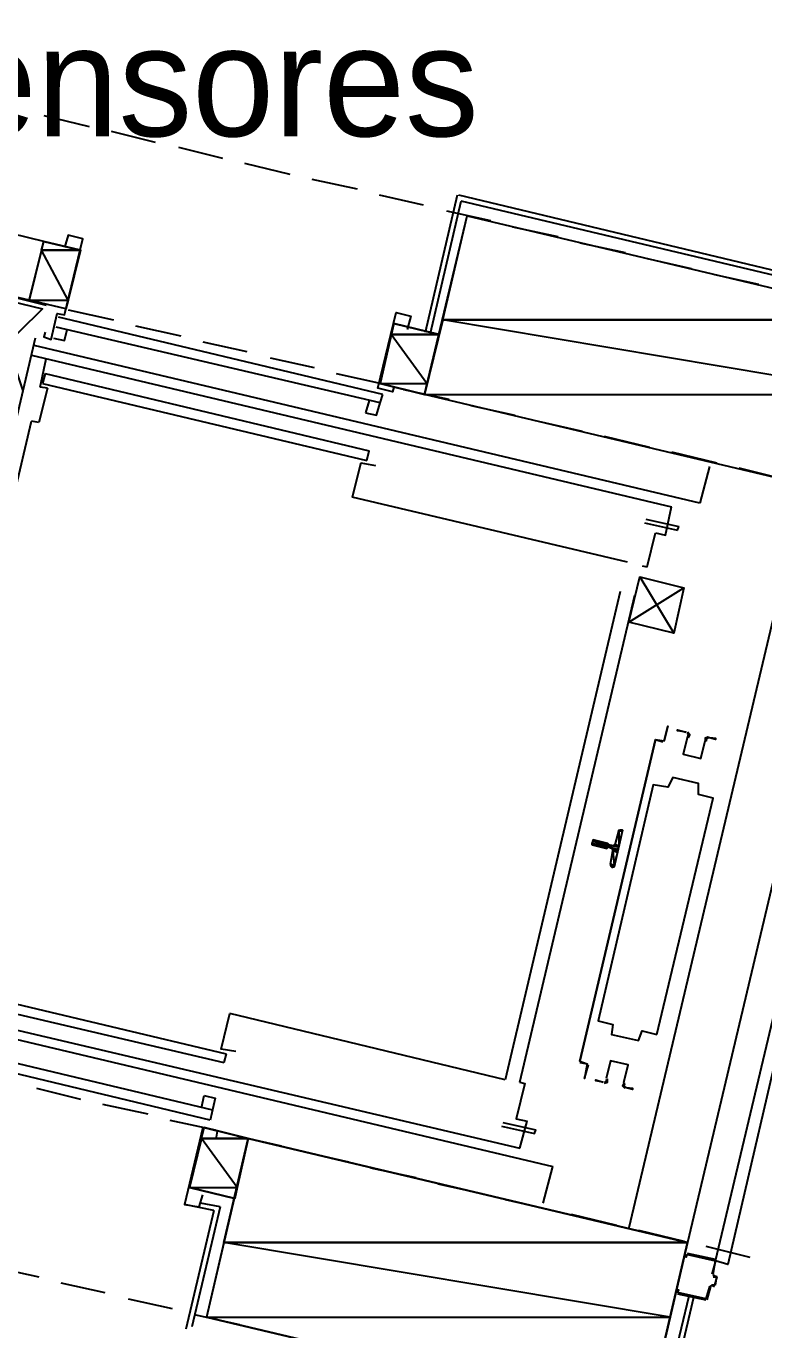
# Model space of a CAD drawing. Header units: feet. Extents: x -84 to 198, y -22 to 181.
# Drawn here: x 83.26 to 91.3, y 107.17 to 121.38 of the extents above; entities that cross this region are included whole.
import ezdxf
from ezdxf.enums import TextEntityAlignment as Align

# ---------------------------------------------------------------- set-up
doc = ezdxf.new("R2010")
doc.units = ezdxf.units.FT
for name, color, linetype in [('A-LINEA', 7, 'CONTINUOUS'), ('A-LINEA-FINA', 9, 'CONTINUOUS'), ('A-MURO-CONCRETO', 8, 'CONTINUOUS'), ('A-NOMBRE-ESPACIO', 2, 'CONTINUOUS')]:
    doc.layers.add(name, color=color, linetype=linetype)

msp = doc.modelspace()

# ---------------------------------------------------------------- linework, layer by layer
at = {"layer": 'A-LINEA'}
for p, q in [((83.4533, 120.4044), (83.9467, 120.2844)), ((83.4533, 120.4044), (83.9467, 120.2844)), ((84.1867, 120.2311), (84.6667, 120.1111)), ((84.1867, 120.2311), (84.6667, 120.1111)), ((84.92, 120.0578), (85.4, 119.9378)), ((84.92, 120.0578), (85.4, 119.9378)), ((85.64, 119.8844), (86.1333, 119.7644)), ((85.64, 119.8844), (86.1333, 119.7644)), ((86.3733, 119.7111), (86.8667, 119.6044)), ((86.3733, 119.7111), (86.8667, 119.6044)), ((87.1067, 119.5378), (87.5867, 119.4311)), ((87.1067, 119.5378), (87.5867, 119.4311)), ((87.6133, 118.0444), (87.96, 119.5378)), ((87.9733, 119.5378), (93.1067, 118.3111)), ((83.4533, 119.0311), (82.0933, 119.3644)), ((83.4533, 119.0311), (82.0933, 119.3644)), ((87.6667, 118.0311), (88, 119.4711)), ((87.84, 119.3644), (88.32, 119.2578)), ((87.84, 119.3644), (88.32, 119.2578)), ((93.0533, 118.2711), (88, 119.4711)), ((88.56, 119.1911), (89.0533, 119.0844)), ((88.56, 119.1911), (89.0533, 119.0844)), ((83.2933, 118.3911), (83.4533, 119.0311)), ((83.2933, 118.3911), (83.4533, 119.0311)), ((83.8533, 118.9378), (83.4533, 119.0311)), ((83.8533, 118.9378), (83.4533, 119.0311)), ((89.2933, 119.0178), (89.7867, 118.9111)), ((89.2933, 119.0178), (89.7867, 118.9111)), ((90.0267, 118.8444), (90.5067, 118.7378)), ((90.0267, 118.8444), (90.5067, 118.7378)), ((83.2933, 118.3911), (81.9333, 118.7111)), ((83.2933, 118.3911), (81.9333, 118.7111)), ((90.76, 118.6711), (91.24, 118.5644)), ((90.76, 118.6711), (91.24, 118.5644)), ((83, 118.4578), (83.48, 118.3378)), ((83, 118.4578), (83.48, 118.3378)), ((83.6933, 118.2978), (83.2933, 118.3911)), ((83.6933, 118.2978), (83.2933, 118.3911)), ((87.1467, 117.3644), (83.6133, 118.2044)), ((87.1467, 117.3644), (83.6133, 118.2044)), ((83.72, 118.2844), (84.2133, 118.1778)), ((83.72, 118.2844), (84.2133, 118.1778)), ((87.12, 117.2711), (83.5867, 118.0978)), ((87.12, 117.2711), (83.5867, 118.0978)), ((84.4533, 118.1111), (84.9467, 118.0044)), ((84.4533, 118.1111), (84.9467, 118.0044)), ((87.2667, 118.1378), (87.12, 117.4844)), ((87.2667, 118.1378), (87.12, 117.4844)), ((83.36, 117.9778), (81.6667, 110.7911)), ((83.36, 117.9778), (81.6667, 110.7911)), ((85.1867, 117.9378), (85.6667, 117.8311)), ((85.1867, 117.9378), (85.6667, 117.8311)), ((83.32, 117.7911), (90.2933, 116.1378)), ((83.32, 117.7911), (90.2933, 116.1378)), ((90.6, 116.1778), (83.3467, 117.8978)), ((90.6, 116.1778), (83.3467, 117.8978)), ((83.4133, 117.4444), (83.48, 117.7511)), ((83.4133, 117.4444), (83.48, 117.7511)), ((85.92, 117.7644), (86.4, 117.6578)), ((85.92, 117.7644), (86.4, 117.6578)), ((83.4667, 117.5911), (83.44, 117.4844)), ((83.4667, 117.5911), (83.44, 117.4844)), ((83.4667, 117.5911), (87, 116.7511)), ((83.4667, 117.5911), (87, 116.7511)), ((86.64, 117.5911), (87.1333, 117.4844)), ((86.64, 117.5911), (87.1333, 117.4844)), ((83.4933, 117.4311), (83.4, 117.0578)), ((83.4933, 117.4311), (83.4, 117.0578)), ((83.4933, 117.4311), (83.4133, 117.4444)), ((83.4933, 117.4311), (83.4133, 117.4444)), ((83.44, 117.4844), (86.9733, 116.6444)), ((83.44, 117.4844), (86.9733, 116.6444)), ((87.3733, 117.4178), (87.8667, 117.3111)), ((87.3733, 117.4178), (87.8667, 117.3111)), ((87, 117.2978), (86.96, 117.1644)), ((87, 117.2978), (86.96, 117.1644)), ((88.1067, 117.2444), (88.5867, 117.1378)), ((88.1067, 117.2444), (88.5867, 117.1378)), ((81.9867, 111.4311), (83.32, 117.0711)), ((81.9867, 111.4311), (83.32, 117.0711)), ((83.4, 117.0578), (83.32, 117.0711)), ((83.4, 117.0578), (83.32, 117.0711)), ((88.84, 117.0711), (89.32, 116.9644)), ((88.84, 117.0711), (89.32, 116.9644)), ((89.56, 116.9111), (90.0533, 116.7911)), ((89.56, 116.9111), (90.0533, 116.7911)), ((86.9733, 116.6444), (87, 116.7511)), ((86.9733, 116.6444), (87, 116.7511)), ((90.2933, 116.7378), (90.7867, 116.6178)), ((90.2933, 116.7378), (90.7867, 116.6178)), ((86.9067, 116.6178), (86.8133, 116.2444)), ((86.9067, 116.6178), (86.8133, 116.2444)), ((86.9067, 116.6178), (87.0667, 116.5911)), ((86.9067, 116.6178), (87.0667, 116.5911)), ((90.7067, 116.5778), (90.6, 116.1778)), ((90.7067, 116.5778), (90.6, 116.1778)), ((91.0267, 116.5644), (91.5067, 116.4444)), ((91.0267, 116.5644), (91.5067, 116.4444)), ((91.7467, 116.3911), (89.8267, 108.2844)), ((91.7467, 116.3911), (89.8267, 108.2844)), ((89.8133, 115.5378), (86.8133, 116.2444)), ((89.8133, 115.5378), (86.8133, 116.2444)), ((92.3867, 116.2311), (90.4667, 108.1244)), ((92.3867, 116.2311), (90.4667, 108.1244)), ((90, 115.9644), (90.36, 115.8844)), ((90, 115.9644), (90.36, 115.8844)), ((90.0133, 116.0044), (90.3733, 115.9244)), ((90.0133, 116.0044), (90.3733, 115.9244)), ((90.0267, 115.4844), (90.12, 115.8578)), ((90.0267, 115.4844), (90.12, 115.8578)), ((90.36, 115.8844), (90.3733, 115.9244)), ((90.36, 115.8844), (90.3733, 115.9244)), ((89.9467, 115.3778), (90.32, 114.7644)), ((89.9467, 115.3778), (90.32, 114.7644)), ((89.9733, 115.4978), (90.0267, 115.4844)), ((89.9733, 115.4978), (90.0267, 115.4844)), ((89.7333, 115.2178), (88.48, 109.8978)), ((89.7333, 115.2178), (88.48, 109.8978)), ((88.64, 109.8711), (89.8933, 115.1778)), ((88.64, 109.8711), (89.8933, 115.1778)), ((89.2933, 110.0978), (90.12, 113.6044)), ((89.2933, 110.0978), (90.12, 113.6044)), ((90.12, 113.6044), (90.2, 113.5778)), ((90.12, 113.6044), (90.2, 113.5778)), ((90.12, 113.5911), (90.12, 113.5911)), ((90.12, 113.5911), (90.12, 113.5911)), ((90.12, 113.5911), (90.12, 113.5911)), ((90.12, 113.5911), (90.12, 113.5911)), ((89.68, 112.4578), (89.72, 112.6044)), ((89.68, 112.4578), (89.72, 112.6044)), ((89.7446, 112.6172), (89.7209, 112.6037)), ((89.7446, 112.6172), (89.7209, 112.6037)), ((89.5867, 112.4178), (89.5867, 112.4178)), ((89.5867, 112.4178), (89.5867, 112.4178)), ((89.6, 112.4578), (89.6533, 112.4444)), ((89.6, 112.4578), (89.6533, 112.4444)), ((89.64, 112.4178), (89.6, 112.4311)), ((89.64, 112.4178), (89.6, 112.4311)), ((89.6, 112.4178), (89.6, 112.4178)), ((89.6, 112.4178), (89.6, 112.4178)), ((89.6133, 112.4711), (89.6133, 112.4711)), ((89.6133, 112.4711), (89.6133, 112.4711)), ((89.6267, 112.2444), (89.6533, 112.3911)), ((89.6267, 112.2444), (89.6533, 112.3911)), ((89.6403, 112.2277), (89.6554, 112.205)), ((89.6403, 112.2277), (89.6554, 112.205)), ((81.92, 111.0178), (85.44, 110.1778)), ((81.92, 111.0178), (85.44, 110.1778)), ((81.08, 110.8311), (89, 108.9511)), ((81.08, 110.8311), (89, 108.9511)), ((81.8933, 110.9111), (85.4133, 110.0844)), ((81.8933, 110.9111), (85.4133, 110.0844)), ((81.6667, 110.7911), (88.64, 109.1511)), ((81.6667, 110.7911), (88.64, 109.1511)), ((88.48, 109.8978), (85.48, 110.6178)), ((88.48, 109.8978), (85.48, 110.6178)), ((85.2933, 109.5644), (81.7733, 110.4044)), ((85.2933, 109.5644), (81.7733, 110.4044)), ((85.2667, 109.4578), (81.7467, 110.2978)), ((85.2667, 109.4578), (81.7467, 110.2978)), ((85.44, 110.1778), (85.4133, 110.0844)), ((85.44, 110.1778), (85.4133, 110.0844)), ((83.3733, 109.8044), (83.8533, 109.6844)), ((83.3733, 109.8044), (83.8533, 109.6844)), ((85.1733, 109.5911), (85.2, 109.7244)), ((85.1733, 109.5911), (85.2, 109.7244)), ((84.0933, 109.6311), (84.5867, 109.5244)), ((84.0933, 109.6311), (84.5867, 109.5244)), ((84.8267, 109.4578), (85.32, 109.3511)), ((84.8267, 109.4578), (85.32, 109.3511)), ((88.4533, 109.4311), (88.8133, 109.3511)), ((88.4533, 109.4311), (88.8133, 109.3511)), ((88.64, 109.1511), (88.72, 109.4444)), ((88.64, 109.1511), (88.72, 109.4444)), ((85.56, 109.2844), (86.04, 109.1778)), ((85.56, 109.2844), (86.04, 109.1778)), ((86.2933, 109.1111), (86.7733, 109.0044)), ((86.2933, 109.1111), (86.7733, 109.0044)), ((87.0133, 108.9378), (87.5067, 108.8311)), ((87.0133, 108.9378), (87.5067, 108.8311)), ((88.8933, 108.5511), (89, 108.9511)), ((88.8933, 108.5511), (89, 108.9511)), ((87.7467, 108.7644), (88.2267, 108.6578)), ((87.7467, 108.7644), (88.2267, 108.6578)), ((85.3733, 108.5111), (85.16, 108.5511)), ((88.48, 108.5911), (88.96, 108.4844)), ((88.48, 108.5911), (88.96, 108.4844)), ((85.3067, 108.4711), (84.9867, 108.5378)), ((85.3067, 108.4711), (85, 107.1778)), ((85.3733, 108.5111), (85.0667, 107.2044)), ((89.2, 108.4311), (89.6933, 108.3111)), ((89.2, 108.4311), (89.6933, 108.3111)), ((89.9333, 108.2578), (90.4267, 108.1378)), ((89.9333, 108.2578), (90.4267, 108.1378)), ((90.7733, 107.9378), (90.4667, 108.0044)), ((90.7733, 107.9378), (90.4667, 108.0044)), ((90.4667, 107.9911), (90.4667, 107.9911)), ((90.4667, 107.9911), (90.4667, 107.9911)), ((90.6667, 108.0844), (91.1467, 107.9644)), ((90.6667, 108.0844), (91.1467, 107.9644)), ((82.9067, 107.8578), (83.4, 107.7511)), ((82.9067, 107.8578), (83.4, 107.7511)), ((90.7472, 107.7757), (90.7621, 107.7516)), ((90.7472, 107.7757), (90.7621, 107.7516)), ((90.76, 107.7778), (90.76, 107.7778)), ((90.76, 107.7778), (90.76, 107.7778)), ((83.64, 107.6844), (84.12, 107.5778)), ((83.64, 107.6844), (84.12, 107.5778)), ((90.36, 107.5778), (90.36, 107.5778)), ((90.36, 107.5778), (90.36, 107.5778)), ((90.36, 107.5644), (90.6667, 107.4978)), ((90.36, 107.5644), (90.6667, 107.4978)), ((90.7313, 107.6572), (90.7072, 107.6424)), ((90.7313, 107.6572), (90.7072, 107.6424)), ((90.7333, 107.6578), (90.76, 107.6444)), ((90.7333, 107.6578), (90.76, 107.6444)), ((90.76, 107.6578), (90.76, 107.6578)), ((90.76, 107.6578), (90.76, 107.6578)), ((84.3733, 107.5111), (84.8533, 107.4044)), ((84.3733, 107.5111), (84.8533, 107.4044)), ((90.48, 107.5378), (90.12, 106.0178)), ((90.5333, 107.5244), (90.16, 105.9511)), ((90.6667, 107.5111), (90.6667, 107.5111)), ((90.6667, 107.5111), (90.6667, 107.5111)), ((85.0933, 107.3378), (85.5867, 107.2311)), ((85.0933, 107.3378), (85.5867, 107.2311))]:
    msp.add_line(p, q, dxfattribs=at)
for points in [[(92.8533, 118.1778), (92.3867, 116.2311), (87.6, 117.3644), (88.0667, 119.3111), (92.8533, 118.1778)], [(92.8533, 118.1778), (92.3867, 116.2311), (87.6, 117.3644), (88.0667, 119.3111), (92.8533, 118.1778)], [(83.4667, 118.0444), (83.4533, 117.9911), (83.5333, 117.9644), (83.6, 118.2444), (83.68, 118.2311), (83.88, 119.0578), (83.72, 119.0978), (83.68, 118.9644)], [(83.4667, 118.0444), (83.4533, 117.9911), (83.5333, 117.9644), (83.6, 118.2444), (83.68, 118.2311), (83.88, 119.0578), (83.72, 119.0978), (83.68, 118.9644)], [(83.2267, 117.4044), (82.88, 118.4311), (83.44, 118.2978), (82.6667, 117.5378)], [(83.2267, 117.4044), (82.88, 118.4311), (83.44, 118.2978), (82.6667, 117.5378)], [(87.2667, 117.4444), (87.2533, 117.3911), (87.0933, 117.4311), (87.2933, 118.2578), (87.4533, 118.2178), (87.4133, 118.0711)], [(87.2667, 117.4444), (87.2533, 117.3911), (87.0933, 117.4311), (87.2933, 118.2578), (87.4533, 118.2178), (87.4133, 118.0711)], [(83.56, 117.9778), (83.68, 117.9511), (83.7067, 118.0711)], [(83.56, 117.9778), (83.68, 117.9511), (83.7067, 118.0711)], [(87.12, 117.4844), (87.6, 117.3644), (87.76, 118.0178), (87.2667, 118.1378)], [(87.12, 117.4844), (87.6, 117.3644), (87.76, 118.0178), (87.2667, 118.1378)], [(86.96, 117.1644), (87.08, 117.1378), (87.12, 117.2711), (87.1467, 117.3644)], [(86.96, 117.1644), (87.08, 117.1378), (87.12, 117.2711), (87.1467, 117.3644)], [(90.12, 115.8578), (90.2267, 115.8311), (90.2933, 116.1378)], [(90.12, 115.8578), (90.2267, 115.8311), (90.2933, 116.1378)], [(89.8267, 114.8844), (90.4267, 115.2578), (90.32, 114.7644), (89.8267, 114.8844), (89.9467, 115.3778), (90.4267, 115.2578)], [(89.8267, 114.8844), (90.4267, 115.2578), (90.32, 114.7644), (89.8267, 114.8844), (89.9467, 115.3778), (90.4267, 115.2578)], [(90.12, 113.6044), (90.2133, 113.5911), (90.2533, 113.7511), (90.2133, 113.5911), (90.2133, 113.5911)], [(90.12, 113.6044), (90.2133, 113.5911), (90.2533, 113.7511), (90.2133, 113.5911), (90.2133, 113.5911)], [(90.4533, 113.6844), (90.36, 113.6978), (90.36, 113.7111), (90.4533, 113.6844)], [(90.4533, 113.6844), (90.36, 113.6978), (90.36, 113.7111), (90.4533, 113.6844)], [(90.4706, 113.6342), (90.4797, 113.6543), (90.4648, 113.6705)], [(90.4706, 113.6342), (90.4797, 113.6543), (90.4648, 113.6705)], [(90.4777, 113.6228), (90.4929, 113.6564), (90.468, 113.6835)], [(90.4777, 113.6228), (90.4929, 113.6564), (90.468, 113.6835)], [(90.12, 113.6044), (89.2933, 110.0978), (89.2933, 110.0978)], [(90.12, 113.6044), (89.2933, 110.0978), (89.2933, 110.0978)], [(90.4664, 113.6369), (90.4209, 113.4442), (90.6135, 113.3986), (90.6592, 113.5913)], [(90.4664, 113.6369), (90.4209, 113.4442), (90.6135, 113.3986), (90.6592, 113.5913)], [(90.4664, 113.6369), (90.4209, 113.4442), (90.6135, 113.3986), (90.6592, 113.5913)], [(90.4664, 113.6369), (90.4209, 113.4442), (90.6135, 113.3986), (90.6592, 113.5913)], [(90.694, 113.6303), (90.6596, 113.6172), (90.6582, 113.5804)], [(90.694, 113.6303), (90.6596, 113.6172), (90.6582, 113.5804)], [(90.6911, 113.6173), (90.6704, 113.6095), (90.6696, 113.5874)], [(90.6911, 113.6173), (90.6704, 113.6095), (90.6696, 113.5874)], [(90.68, 113.6311), (90.7733, 113.6178), (90.7733, 113.6044), (90.68, 113.6311)], [(90.68, 113.6311), (90.7733, 113.6178), (90.7733, 113.6044), (90.68, 113.6311)], [(90.1333, 110.3911), (90.7467, 112.9644), (90.5867, 113.0044), (90.5867, 113.1244), (90.3067, 113.1911), (90.2533, 113.0844), (90.0933, 113.1111), (89.4933, 110.5378), (89.6533, 110.4978), (89.64, 110.3911), (89.9333, 110.3244), (89.9733, 110.4311), (90.1333, 110.3911)], [(90.1333, 110.3911), (90.7467, 112.9644), (90.5867, 113.0044), (90.5867, 113.1244), (90.3067, 113.1911), (90.2533, 113.0844), (90.0933, 113.1111), (89.4933, 110.5378), (89.6533, 110.4978), (89.64, 110.3911), (89.9333, 110.3244), (89.9733, 110.4311), (90.1333, 110.3911)], [(89.7467, 112.6178), (89.76, 112.6178), (89.6667, 112.2178), (89.6533, 112.2178)], [(89.7467, 112.6178), (89.76, 112.6178), (89.6667, 112.2178), (89.6533, 112.2178)], [(89.5867, 112.4178), (89.4267, 112.4578), (89.44, 112.5111), (89.6, 112.4711)], [(89.5867, 112.4178), (89.4267, 112.4578), (89.44, 112.5111), (89.6, 112.4711)], [(89.6661, 112.3798), (89.6637, 112.395), (89.6513, 112.4039)], [(89.6661, 112.3798), (89.6637, 112.395), (89.6513, 112.4039)], [(89.6554, 112.445), (89.6705, 112.4474), (89.6795, 112.4598)], [(89.6554, 112.445), (89.6705, 112.4474), (89.6795, 112.4598)], [(90.7733, 107.9244), (91.4667, 110.8444), (91.5867, 110.8044), (90.9067, 107.8844), (90.7733, 107.9244)], [(90.7733, 107.9244), (91.4667, 110.8444), (91.5867, 110.8044), (90.9067, 107.8844), (90.7733, 107.9244)], [(85.5467, 110.2044), (85.3867, 110.2311), (85.48, 110.6178)], [(85.5467, 110.2044), (85.3867, 110.2311), (85.48, 110.6178)], [(89.7736, 109.8654), (89.8191, 110.058), (89.6265, 110.1036), (89.5808, 109.911)], [(89.7736, 109.8654), (89.8191, 110.058), (89.6265, 110.1036), (89.5808, 109.911)], [(89.7736, 109.8654), (89.8191, 110.058), (89.6265, 110.1036), (89.5808, 109.911)], [(89.7736, 109.8654), (89.8191, 110.058), (89.6265, 110.1036), (89.5808, 109.911)], [(89.2933, 110.0978), (89.3733, 110.0711), (89.3733, 110.0711)], [(89.2933, 110.0978), (89.3733, 110.0711), (89.3733, 110.0711)], [(89.2933, 110.0844), (89.3733, 110.0711), (89.3467, 109.9111), (89.3867, 110.0578)], [(89.2933, 110.0844), (89.3733, 110.0711), (89.3467, 109.9111), (89.3867, 110.0578)], [(88.64, 109.8711), (88.6933, 109.8578), (88.6, 109.4711), (88.72, 109.4444)], [(88.64, 109.8711), (88.6933, 109.8578), (88.6, 109.4711), (88.72, 109.4444)], [(89.5467, 109.8711), (89.4667, 109.8844), (89.4667, 109.8978), (89.5467, 109.8711)], [(89.5467, 109.8711), (89.4667, 109.8844), (89.4667, 109.8978), (89.5467, 109.8711)], [(89.5593, 109.8586), (89.5937, 109.8717), (89.5951, 109.9085)], [(89.5593, 109.8586), (89.5937, 109.8717), (89.5951, 109.9085)], [(89.5623, 109.8716), (89.5829, 109.8794), (89.5838, 109.9015)], [(89.5623, 109.8716), (89.5829, 109.8794), (89.5838, 109.9015)], [(89.7757, 109.8661), (89.7604, 109.8325), (89.7853, 109.8054)], [(89.7757, 109.8661), (89.7604, 109.8325), (89.7853, 109.8054)], [(89.7733, 109.8178), (89.8667, 109.8044), (89.8667, 109.7911), (89.7733, 109.8178)], [(89.7733, 109.8178), (89.8667, 109.8044), (89.8667, 109.7911), (89.7733, 109.8178)], [(89.7827, 109.8547), (89.7736, 109.8346), (89.7885, 109.8184)], [(89.7827, 109.8547), (89.7736, 109.8346), (89.7885, 109.8184)], [(85.2, 109.7244), (85.32, 109.6978), (85.2667, 109.4578)], [(85.2, 109.7244), (85.32, 109.6978), (85.2667, 109.4578)], [(85.3333, 109.2711), (85.3467, 109.3378), (85.1867, 109.3778), (84.9867, 108.5378), (85.1467, 108.5111), (85.1867, 108.6444)], [(85.3333, 109.2711), (85.3467, 109.3378), (85.1867, 109.3778), (84.9867, 108.5378), (85.1467, 108.5111), (85.1867, 108.6444)], [(85.04, 108.7244), (85.5333, 108.6044), (85.68, 109.2578), (85.2, 109.3778)], [(85.04, 108.7244), (85.5333, 108.6044), (85.68, 109.2578), (85.2, 109.3778)], [(90.0133, 106.1778), (90.4667, 108.1244), (85.68, 109.2578), (85.2267, 107.3111), (90.0133, 106.1778)], [(90.0133, 106.1778), (90.4667, 108.1244), (85.68, 109.2578), (85.2267, 107.3111), (90.0133, 106.1778)], [(88.44, 109.3911), (88.8, 109.3111), (88.8133, 109.3511)], [(88.44, 109.3911), (88.8, 109.3111), (88.8133, 109.3511)], [(90.4533, 107.9911), (90.4533, 107.9644), (90.4667, 107.9911), (90.7733, 107.9244), (90.7333, 107.7778)], [(90.4533, 107.9911), (90.4533, 107.9644), (90.4667, 107.9911), (90.7733, 107.9244), (90.7333, 107.7778)], [(90.7467, 107.7778), (90.7733, 107.9244), (90.7733, 107.9244)], [(90.7467, 107.7778), (90.7733, 107.9244), (90.7733, 107.9244)], [(90.7467, 107.7511), (90.7867, 107.7511), (90.76, 107.6578), (90.7333, 107.6578)], [(90.7467, 107.7511), (90.7867, 107.7511), (90.76, 107.6578), (90.7333, 107.6578)], [(90.7733, 107.6578), (90.7867, 107.7511), (90.7867, 107.7511), (90.7467, 107.7644)], [(90.7733, 107.6578), (90.7867, 107.7511), (90.7867, 107.7511), (90.7467, 107.7644)], [(90.7067, 107.6444), (90.6667, 107.5111), (90.36, 107.5778), (90.3733, 107.6044), (90.36, 107.6044), (90.36, 107.5778)], [(90.7067, 107.6444), (90.6667, 107.5111), (90.36, 107.5778), (90.3733, 107.6044), (90.36, 107.6044), (90.36, 107.5778)], [(90.68, 107.4978), (90.72, 107.6444), (90.72, 107.6444)], [(90.68, 107.4978), (90.72, 107.6444), (90.72, 107.6444)]]:
    msp.add_lwpolyline(points, dxfattribs=at)
at = {"layer": 'A-LINEA-FINA'}
for p, q in [((89.76, 112.6044), (89.72, 112.6178)), ((89.76, 112.6044), (89.72, 112.6178)), ((89.76, 112.6044), (89.72, 112.6178)), ((89.76, 112.6044), (89.72, 112.6178)), ((89.76, 112.6178), (89.7333, 112.6178)), ((89.76, 112.6178), (89.7333, 112.6178)), ((89.76, 112.6178), (89.7333, 112.6178)), ((89.76, 112.6178), (89.7333, 112.6178)), ((89.76, 112.6178), (89.7467, 112.6178)), ((89.76, 112.6178), (89.7467, 112.6178)), ((89.5867, 112.4311), (89.4267, 112.4711)), ((89.5867, 112.4311), (89.4267, 112.4711)), ((89.5867, 112.4178), (89.4267, 112.4578)), ((89.5867, 112.4178), (89.4267, 112.4578)), ((89.6, 112.4711), (89.44, 112.5111)), ((89.6, 112.4711), (89.44, 112.5111)), ((89.6, 112.4578), (89.44, 112.4978)), ((89.6, 112.4578), (89.44, 112.4978)), ((89.7067, 112.4044), (89.64, 112.4178)), ((89.7067, 112.4044), (89.64, 112.4178)), ((89.7067, 112.3911), (89.6533, 112.4178)), ((89.7067, 112.3911), (89.6533, 112.4178)), ((89.7067, 112.3778), (89.6533, 112.3911)), ((89.7067, 112.3778), (89.6533, 112.3911)), ((89.72, 112.4444), (89.6667, 112.4578)), ((89.72, 112.4444), (89.6667, 112.4578)), ((89.72, 112.4311), (89.6667, 112.4444)), ((89.72, 112.4311), (89.6667, 112.4444)), ((89.6667, 112.2178), (89.6267, 112.2311)), ((89.6667, 112.2178), (89.6267, 112.2311)), ((89.6667, 112.2178), (89.64, 112.2311)), ((89.6667, 112.2178), (89.64, 112.2311)), ((89.6667, 112.2178), (89.64, 112.2178)), ((89.6667, 112.2178), (89.64, 112.2178)), ((89.6667, 112.2178), (89.64, 112.2178)), ((89.6667, 112.2178), (89.64, 112.2178))]:
    msp.add_line(p, q, dxfattribs=at)
for points in [[(89.72, 112.6044), (89.72, 112.4444), (89.68, 112.4578), (89.72, 112.6044)], [(89.72, 112.6044), (89.72, 112.4444), (89.68, 112.4578), (89.72, 112.6044)], [(89.7333, 112.6178), (89.76, 112.6044), (89.72, 112.6178), (89.7333, 112.6178)], [(89.72, 112.6178), (89.76, 112.6044), (89.76, 112.6044), (89.72, 112.6178)], [(89.76, 112.6044), (89.76, 112.6044), (89.72, 112.6178), (89.76, 112.6044)], [(89.72, 112.6178), (89.76, 112.6044), (89.72, 112.6044), (89.72, 112.6178), (89.72, 112.6178)], [(89.72, 112.6178), (89.76, 112.6044), (89.76, 112.6044), (89.72, 112.6178), (89.72, 112.6178)], [(89.7333, 112.6178), (89.76, 112.6044), (89.72, 112.6178), (89.7333, 112.6178)], [(89.72, 112.6178), (89.76, 112.6044), (89.76, 112.6044), (89.72, 112.6178)], [(89.76, 112.6044), (89.76, 112.6044), (89.72, 112.6178), (89.76, 112.6044)], [(89.72, 112.6178), (89.76, 112.6044), (89.72, 112.6044), (89.72, 112.6178), (89.72, 112.6178)], [(89.72, 112.6178), (89.76, 112.6044), (89.76, 112.6044), (89.72, 112.6178), (89.72, 112.6178)], [(89.76, 112.6044), (89.72, 112.6044), (89.72, 112.4444), (89.76, 112.6044)], [(89.76, 112.6044), (89.72, 112.6044), (89.72, 112.4444), (89.76, 112.6044)], [(89.7467, 112.6178), (89.76, 112.6178), (89.7333, 112.6178), (89.7467, 112.6178)], [(89.7333, 112.6178), (89.76, 112.6178), (89.76, 112.6178), (89.7333, 112.6178)], [(89.76, 112.6178), (89.76, 112.6178), (89.7333, 112.6178), (89.76, 112.6178)], [(89.7333, 112.6178), (89.76, 112.6178), (89.76, 112.6178), (89.7333, 112.6178)], [(89.76, 112.6178), (89.76, 112.6178), (89.7333, 112.6178), (89.76, 112.6178), (89.76, 112.6178)], [(89.76, 112.6178), (89.7333, 112.6178), (89.76, 112.6044), (89.76, 112.6178)], [(89.7467, 112.6178), (89.76, 112.6178), (89.7333, 112.6178), (89.7467, 112.6178)], [(89.7333, 112.6178), (89.76, 112.6178), (89.76, 112.6178), (89.7333, 112.6178)], [(89.76, 112.6178), (89.76, 112.6178), (89.7333, 112.6178), (89.76, 112.6178)], [(89.7333, 112.6178), (89.76, 112.6178), (89.76, 112.6178), (89.7333, 112.6178)], [(89.76, 112.6178), (89.76, 112.6178), (89.7333, 112.6178), (89.76, 112.6178), (89.76, 112.6178)], [(89.76, 112.6178), (89.7333, 112.6178), (89.76, 112.6044), (89.76, 112.6178)], [(89.44, 112.4978), (89.7067, 112.4044), (89.4267, 112.4711), (89.44, 112.4978), (89.44, 112.4978)], [(89.44, 112.4978), (89.7067, 112.4044), (89.4267, 112.4711), (89.44, 112.4978), (89.44, 112.4978)], [(89.4267, 112.4711), (89.6, 112.4311), (89.6, 112.4311), (89.4267, 112.4711)], [(89.6, 112.4311), (89.6, 112.4311), (89.4267, 112.4711), (89.6, 112.4311), (89.6, 112.4311)], [(89.4267, 112.4711), (89.6, 112.4311), (89.6, 112.4311), (89.4267, 112.4711)], [(89.6, 112.4311), (89.6, 112.4311), (89.4267, 112.4711), (89.6, 112.4311), (89.6, 112.4311)], [(89.4267, 112.4711), (89.6, 112.4311), (89.6, 112.4311), (89.4267, 112.4711)], [(89.6, 112.4311), (89.6, 112.4311), (89.4267, 112.4711), (89.6, 112.4311), (89.6, 112.4311)], [(89.5867, 112.4311), (89.5867, 112.4311), (89.4267, 112.4711), (89.5867, 112.4311)], [(89.5867, 112.4311), (89.4267, 112.4711), (89.6, 112.4311), (89.5867, 112.4311), (89.5867, 112.4311)], [(89.4267, 112.4711), (89.5867, 112.4311), (89.4267, 112.4578), (89.4267, 112.4711), (89.4267, 112.4711)], [(89.4267, 112.4711), (89.6, 112.4311), (89.6, 112.4311), (89.4267, 112.4711)], [(89.6, 112.4311), (89.6, 112.4311), (89.4267, 112.4711), (89.6, 112.4311), (89.6, 112.4311)], [(89.4267, 112.4711), (89.6, 112.4311), (89.6, 112.4311), (89.4267, 112.4711)], [(89.6, 112.4311), (89.6, 112.4311), (89.4267, 112.4711), (89.6, 112.4311), (89.6, 112.4311)], [(89.4267, 112.4711), (89.6, 112.4311), (89.6, 112.4311), (89.4267, 112.4711)], [(89.6, 112.4311), (89.6, 112.4311), (89.4267, 112.4711), (89.6, 112.4311), (89.6, 112.4311)], [(89.5867, 112.4311), (89.5867, 112.4311), (89.4267, 112.4711), (89.5867, 112.4311)], [(89.5867, 112.4311), (89.4267, 112.4711), (89.6, 112.4311), (89.5867, 112.4311), (89.5867, 112.4311)], [(89.4267, 112.4711), (89.5867, 112.4311), (89.4267, 112.4578), (89.4267, 112.4711), (89.4267, 112.4711)], [(89.4267, 112.4578), (89.5867, 112.4178), (89.5867, 112.4178), (89.4267, 112.4578)], [(89.5867, 112.4178), (89.5867, 112.4178), (89.4267, 112.4578), (89.5867, 112.4178)], [(89.5867, 112.4178), (89.4267, 112.4578), (89.5867, 112.4311), (89.5867, 112.4178), (89.5867, 112.4178)], [(89.4267, 112.4578), (89.5867, 112.4178), (89.5867, 112.4178), (89.4267, 112.4578)], [(89.5867, 112.4178), (89.5867, 112.4178), (89.4267, 112.4578), (89.5867, 112.4178), (89.5867, 112.4178)], [(89.4267, 112.4578), (89.5867, 112.4178), (89.5867, 112.4178), (89.4267, 112.4578)], [(89.5867, 112.4178), (89.5867, 112.4178), (89.4267, 112.4578), (89.5867, 112.4178), (89.5867, 112.4178)], [(89.4267, 112.4578), (89.5867, 112.4178), (89.5867, 112.4178), (89.4267, 112.4578)], [(89.5867, 112.4178), (89.5867, 112.4178), (89.4267, 112.4578), (89.5867, 112.4178)], [(89.5867, 112.4178), (89.4267, 112.4578), (89.5867, 112.4311), (89.5867, 112.4178), (89.5867, 112.4178)], [(89.4267, 112.4578), (89.5867, 112.4178), (89.5867, 112.4178), (89.4267, 112.4578)], [(89.5867, 112.4178), (89.5867, 112.4178), (89.4267, 112.4578), (89.5867, 112.4178), (89.5867, 112.4178)], [(89.4267, 112.4578), (89.5867, 112.4178), (89.5867, 112.4178), (89.4267, 112.4578)], [(89.5867, 112.4178), (89.5867, 112.4178), (89.4267, 112.4578), (89.5867, 112.4178), (89.5867, 112.4178)], [(89.44, 112.5111), (89.6, 112.4711), (89.6, 112.4711), (89.44, 112.5111)], [(89.6, 112.4711), (89.6, 112.4711), (89.44, 112.5111), (89.6, 112.4711), (89.6, 112.4711)], [(89.44, 112.5111), (89.6, 112.4711), (89.44, 112.4978), (89.44, 112.5111), (89.44, 112.5111)], [(89.44, 112.5111), (89.6, 112.4711), (89.6, 112.4711), (89.44, 112.5111)], [(89.6, 112.4711), (89.6, 112.4711), (89.44, 112.5111), (89.6, 112.4711), (89.6, 112.4711)], [(89.44, 112.5111), (89.6, 112.4711), (89.44, 112.4978), (89.44, 112.5111), (89.44, 112.5111)], [(89.6, 112.4578), (89.6, 112.4578), (89.44, 112.4978), (89.6, 112.4578)], [(89.6, 112.4578), (89.44, 112.4978), (89.6, 112.4711), (89.6, 112.4578), (89.6, 112.4578)], [(89.44, 112.4978), (89.6, 112.4578), (89.6, 112.4578), (89.44, 112.4978)], [(89.6, 112.4578), (89.6, 112.4578), (89.44, 112.4978), (89.6, 112.4578), (89.6, 112.4578)], [(89.44, 112.4978), (89.6, 112.4578), (89.6, 112.4578), (89.44, 112.4978)], [(89.6, 112.4578), (89.6, 112.4578), (89.44, 112.4978), (89.6, 112.4578)], [(89.44, 112.4978), (89.6, 112.4578), (89.6, 112.4578), (89.44, 112.4978), (89.44, 112.4978)], [(89.44, 112.4978), (89.6, 112.4578), (89.6, 112.4578), (89.44, 112.4978)], [(89.6, 112.4578), (89.6, 112.4578), (89.44, 112.4978), (89.6, 112.4578), (89.6, 112.4578)], [(89.44, 112.4978), (89.6, 112.4578), (89.6, 112.4578), (89.44, 112.4978)], [(89.6, 112.4578), (89.6, 112.4578), (89.44, 112.4978), (89.6, 112.4578), (89.6, 112.4578)], [(89.44, 112.4978), (89.6, 112.4578), (89.6, 112.4578), (89.44, 112.4978)], [(89.6, 112.4578), (89.6, 112.4578), (89.44, 112.4978), (89.6, 112.4578), (89.6, 112.4578)], [(89.72, 112.4311), (89.44, 112.4978), (89.7067, 112.4044), (89.72, 112.4311)], [(89.6, 112.4578), (89.6, 112.4578), (89.44, 112.4978), (89.6, 112.4578)], [(89.6, 112.4578), (89.44, 112.4978), (89.6, 112.4711), (89.6, 112.4578), (89.6, 112.4578)], [(89.44, 112.4978), (89.6, 112.4578), (89.6, 112.4578), (89.44, 112.4978)], [(89.6, 112.4578), (89.6, 112.4578), (89.44, 112.4978), (89.6, 112.4578), (89.6, 112.4578)], [(89.44, 112.4978), (89.6, 112.4578), (89.6, 112.4578), (89.44, 112.4978)], [(89.6, 112.4578), (89.6, 112.4578), (89.44, 112.4978), (89.6, 112.4578)], [(89.44, 112.4978), (89.6, 112.4578), (89.6, 112.4578), (89.44, 112.4978), (89.44, 112.4978)], [(89.44, 112.4978), (89.6, 112.4578), (89.6, 112.4578), (89.44, 112.4978)], [(89.6, 112.4578), (89.6, 112.4578), (89.44, 112.4978), (89.6, 112.4578), (89.6, 112.4578)], [(89.44, 112.4978), (89.6, 112.4578), (89.6, 112.4578), (89.44, 112.4978)], [(89.6, 112.4578), (89.6, 112.4578), (89.44, 112.4978), (89.6, 112.4578), (89.6, 112.4578)], [(89.44, 112.4978), (89.6, 112.4578), (89.6, 112.4578), (89.44, 112.4978)], [(89.6, 112.4578), (89.6, 112.4578), (89.44, 112.4978), (89.6, 112.4578), (89.6, 112.4578)], [(89.72, 112.4311), (89.44, 112.4978), (89.7067, 112.4044), (89.72, 112.4311)], [(89.6533, 112.3911), (89.6667, 112.2311), (89.6267, 112.2444), (89.6533, 112.3911)], [(89.6533, 112.3911), (89.6667, 112.2311), (89.6267, 112.2444), (89.6533, 112.3911)], [(89.64, 112.4178), (89.7067, 112.4044), (89.7067, 112.4044), (89.64, 112.4178)], [(89.7067, 112.4044), (89.7067, 112.4044), (89.64, 112.4178), (89.7067, 112.4044), (89.7067, 112.4044)], [(89.64, 112.4178), (89.7067, 112.4044), (89.6533, 112.4178), (89.64, 112.4178), (89.64, 112.4178)], [(89.64, 112.4178), (89.7067, 112.4044), (89.7067, 112.4044), (89.64, 112.4178)], [(89.7067, 112.4044), (89.7067, 112.4044), (89.64, 112.4178), (89.7067, 112.4044), (89.7067, 112.4044)], [(89.64, 112.4178), (89.7067, 112.4044), (89.6533, 112.4178), (89.64, 112.4178), (89.64, 112.4178)], [(89.6667, 112.4444), (89.72, 112.4311), (89.6533, 112.4444), (89.6667, 112.4444), (89.6667, 112.4444)], [(89.6533, 112.4444), (89.72, 112.4311), (89.72, 112.4311), (89.6533, 112.4444)], [(89.72, 112.4311), (89.72, 112.4311), (89.6533, 112.4444), (89.72, 112.4311), (89.72, 112.4311)], [(89.6533, 112.4444), (89.72, 112.4311), (89.72, 112.4311), (89.6533, 112.4444)], [(89.72, 112.4311), (89.72, 112.4311), (89.6533, 112.4444), (89.72, 112.4311), (89.72, 112.4311)], [(89.6533, 112.4444), (89.72, 112.4311), (89.72, 112.4311), (89.6533, 112.4444)], [(89.72, 112.4311), (89.72, 112.4311), (89.6533, 112.4444), (89.72, 112.4311), (89.72, 112.4311)], [(89.6667, 112.4444), (89.72, 112.4311), (89.6533, 112.4444), (89.6667, 112.4444), (89.6667, 112.4444)], [(89.6533, 112.4444), (89.72, 112.4311), (89.72, 112.4311), (89.6533, 112.4444)], [(89.72, 112.4311), (89.72, 112.4311), (89.6533, 112.4444), (89.72, 112.4311), (89.72, 112.4311)], [(89.6533, 112.4444), (89.72, 112.4311), (89.72, 112.4311), (89.6533, 112.4444)], [(89.72, 112.4311), (89.72, 112.4311), (89.6533, 112.4444), (89.72, 112.4311), (89.72, 112.4311)], [(89.6533, 112.4444), (89.72, 112.4311), (89.72, 112.4311), (89.6533, 112.4444)], [(89.72, 112.4311), (89.72, 112.4311), (89.6533, 112.4444), (89.72, 112.4311), (89.72, 112.4311)], [(89.7067, 112.3911), (89.7067, 112.3911), (89.6533, 112.4178), (89.7067, 112.3911)], [(89.7067, 112.3911), (89.6533, 112.4178), (89.7067, 112.4044), (89.7067, 112.3911), (89.7067, 112.3911)], [(89.6533, 112.4178), (89.7067, 112.3911), (89.6533, 112.4044), (89.6533, 112.4178), (89.6533, 112.4178)], [(89.7067, 112.3911), (89.7067, 112.3911), (89.6533, 112.4178), (89.7067, 112.3911)], [(89.7067, 112.3911), (89.6533, 112.4178), (89.7067, 112.4044), (89.7067, 112.3911), (89.7067, 112.3911)], [(89.6533, 112.4178), (89.7067, 112.3911), (89.6533, 112.4044), (89.6533, 112.4178), (89.6533, 112.4178)], [(89.6533, 112.4044), (89.7067, 112.3911), (89.7067, 112.3911), (89.6533, 112.4044)], [(89.7067, 112.3911), (89.7067, 112.3911), (89.6533, 112.4044), (89.7067, 112.3911), (89.7067, 112.3911)], [(89.6533, 112.4044), (89.7067, 112.3911), (89.7067, 112.3911), (89.6533, 112.4044)], [(89.7067, 112.3911), (89.7067, 112.3911), (89.6533, 112.4044), (89.7067, 112.3911), (89.7067, 112.3911)], [(89.6533, 112.4044), (89.7067, 112.3911), (89.7067, 112.3911), (89.6533, 112.4044)], [(89.7067, 112.3911), (89.7067, 112.3911), (89.6533, 112.4044), (89.7067, 112.3911), (89.7067, 112.3911)], [(89.7067, 112.3911), (89.6533, 112.4044), (89.7067, 112.3778), (89.7067, 112.3911)], [(89.6533, 112.4044), (89.7067, 112.3778), (89.6533, 112.3911), (89.6533, 112.4044)], [(89.6533, 112.4044), (89.7067, 112.3911), (89.7067, 112.3911), (89.6533, 112.4044)], [(89.7067, 112.3911), (89.7067, 112.3911), (89.6533, 112.4044), (89.7067, 112.3911), (89.7067, 112.3911)], [(89.6533, 112.4044), (89.7067, 112.3911), (89.7067, 112.3911), (89.6533, 112.4044)], [(89.7067, 112.3911), (89.7067, 112.3911), (89.6533, 112.4044), (89.7067, 112.3911), (89.7067, 112.3911)], [(89.6533, 112.4044), (89.7067, 112.3911), (89.7067, 112.3911), (89.6533, 112.4044)], [(89.7067, 112.3911), (89.7067, 112.3911), (89.6533, 112.4044), (89.7067, 112.3911), (89.7067, 112.3911)], [(89.7067, 112.3911), (89.6533, 112.4044), (89.7067, 112.3778), (89.7067, 112.3911)], [(89.6533, 112.4044), (89.7067, 112.3778), (89.6533, 112.3911), (89.6533, 112.4044)], [(89.6533, 112.3911), (89.7067, 112.3778), (89.7067, 112.3778), (89.6533, 112.3911), (89.6533, 112.3911)], [(89.7067, 112.3778), (89.6533, 112.3911), (89.6667, 112.2311), (89.7067, 112.3778)], [(89.6533, 112.3911), (89.7067, 112.3778), (89.7067, 112.3778), (89.6533, 112.3911), (89.6533, 112.3911)], [(89.7067, 112.3778), (89.6533, 112.3911), (89.6667, 112.2311), (89.7067, 112.3778)], [(89.72, 112.4444), (89.68, 112.4578), (89.6667, 112.4578), (89.72, 112.4444), (89.72, 112.4444)], [(89.72, 112.4444), (89.72, 112.4444), (89.6667, 112.4578), (89.72, 112.4444)], [(89.6667, 112.4578), (89.72, 112.4444), (89.72, 112.4444), (89.6667, 112.4578)], [(89.72, 112.4444), (89.72, 112.4444), (89.6667, 112.4578), (89.72, 112.4444), (89.72, 112.4444)], [(89.72, 112.4444), (89.6667, 112.4578), (89.72, 112.4311), (89.72, 112.4444)], [(89.6667, 112.4578), (89.72, 112.4311), (89.6667, 112.4444), (89.6667, 112.4578), (89.6667, 112.4578)], [(89.72, 112.4444), (89.68, 112.4578), (89.6667, 112.4578), (89.72, 112.4444), (89.72, 112.4444)], [(89.72, 112.4444), (89.72, 112.4444), (89.6667, 112.4578), (89.72, 112.4444)], [(89.6667, 112.4578), (89.72, 112.4444), (89.72, 112.4444), (89.6667, 112.4578)], [(89.72, 112.4444), (89.72, 112.4444), (89.6667, 112.4578), (89.72, 112.4444), (89.72, 112.4444)], [(89.72, 112.4444), (89.6667, 112.4578), (89.72, 112.4311), (89.72, 112.4444)], [(89.6667, 112.4578), (89.72, 112.4311), (89.6667, 112.4444), (89.6667, 112.4578), (89.6667, 112.4578)], [(89.6667, 112.4444), (89.72, 112.4311), (89.72, 112.4311), (89.6667, 112.4444)], [(89.72, 112.4311), (89.72, 112.4311), (89.6667, 112.4444), (89.72, 112.4311), (89.72, 112.4311)], [(89.6667, 112.4444), (89.72, 112.4311), (89.72, 112.4311), (89.6667, 112.4444)], [(89.72, 112.4311), (89.72, 112.4311), (89.6667, 112.4444), (89.72, 112.4311), (89.72, 112.4311)], [(89.68, 112.4578), (89.72, 112.4444), (89.72, 112.4444), (89.68, 112.4578)], [(89.68, 112.4578), (89.72, 112.4444), (89.72, 112.4444), (89.68, 112.4578)], [(89.6667, 112.2311), (89.6267, 112.2444), (89.6267, 112.2311), (89.6667, 112.2311), (89.6667, 112.2311)], [(89.6267, 112.2444), (89.6667, 112.2311), (89.6667, 112.2311), (89.6267, 112.2444), (89.6267, 112.2444)], [(89.6667, 112.2311), (89.6267, 112.2444), (89.6267, 112.2311), (89.6667, 112.2311), (89.6667, 112.2311)], [(89.6267, 112.2444), (89.6667, 112.2311), (89.6667, 112.2311), (89.6267, 112.2444), (89.6267, 112.2444)], [(89.64, 112.2311), (89.6667, 112.2178), (89.6267, 112.2311), (89.64, 112.2311)], [(89.6267, 112.2311), (89.6667, 112.2178), (89.6667, 112.2178), (89.6267, 112.2311)], [(89.6667, 112.2178), (89.6667, 112.2178), (89.6267, 112.2311), (89.6667, 112.2178)], [(89.6667, 112.2178), (89.6267, 112.2311), (89.6667, 112.2311), (89.6667, 112.2178), (89.6667, 112.2178)], [(89.6267, 112.2311), (89.6667, 112.2178), (89.6667, 112.2178), (89.6267, 112.2311), (89.6267, 112.2311)], [(89.64, 112.2311), (89.6667, 112.2178), (89.6267, 112.2311), (89.64, 112.2311)], [(89.6267, 112.2311), (89.6667, 112.2178), (89.6667, 112.2178), (89.6267, 112.2311)], [(89.6667, 112.2178), (89.6667, 112.2178), (89.6267, 112.2311), (89.6667, 112.2178)], [(89.6667, 112.2178), (89.6267, 112.2311), (89.6667, 112.2311), (89.6667, 112.2178), (89.6667, 112.2178)], [(89.6267, 112.2311), (89.6667, 112.2178), (89.6667, 112.2178), (89.6267, 112.2311), (89.6267, 112.2311)], [(89.64, 112.2311), (89.6667, 112.2178), (89.64, 112.2178), (89.64, 112.2311)], [(89.64, 112.2311), (89.6667, 112.2178), (89.64, 112.2178), (89.64, 112.2311)], [(89.64, 112.2178), (89.6667, 112.2178), (89.6667, 112.2178), (89.64, 112.2178)], [(89.6667, 112.2178), (89.6667, 112.2178), (89.64, 112.2178), (89.6667, 112.2178)], [(89.64, 112.2178), (89.6667, 112.2178), (89.6533, 112.2178), (89.64, 112.2178), (89.64, 112.2178)], [(89.64, 112.2178), (89.6667, 112.2178), (89.6667, 112.2178), (89.64, 112.2178), (89.64, 112.2178)], [(89.64, 112.2178), (89.6667, 112.2178), (89.6667, 112.2178), (89.64, 112.2178)], [(89.6667, 112.2178), (89.6667, 112.2178), (89.64, 112.2178), (89.6667, 112.2178)], [(89.64, 112.2178), (89.6667, 112.2178), (89.6533, 112.2178), (89.64, 112.2178), (89.64, 112.2178)], [(89.64, 112.2178), (89.6667, 112.2178), (89.6667, 112.2178), (89.64, 112.2178), (89.64, 112.2178)]]:
    msp.add_lwpolyline(points, dxfattribs=at)
at = {"layer": 'A-MURO-CONCRETO'}
for points in [[(88.0667, 119.3111), (92.8533, 118.1778), (87.8, 118.1778), (88.0667, 119.3111), (88.0667, 119.3111)], [(88.0667, 119.3111), (92.8533, 118.1778), (87.8, 118.1778), (88.0667, 119.3111), (88.0667, 119.3111)], [(83.4267, 118.9378), (83.2933, 118.3911), (83.72, 118.3911), (83.4267, 118.9378)], [(83.4267, 118.9378), (83.2933, 118.3911), (83.72, 118.3911), (83.4267, 118.9378)], [(83.4533, 119.0311), (83.8533, 118.9378), (83.4267, 118.9378), (83.4533, 119.0311), (83.4533, 119.0311)], [(83.4533, 119.0311), (83.8533, 118.9378), (83.4267, 118.9378), (83.4533, 119.0311), (83.4533, 119.0311)], [(83.4267, 118.9378), (83.8533, 118.9378), (83.72, 118.3911), (83.4267, 118.9378), (83.4267, 118.9378)], [(83.4267, 118.9378), (83.8533, 118.9378), (83.72, 118.3911), (83.4267, 118.9378), (83.4267, 118.9378)], [(83.2933, 118.3911), (83.72, 118.3911), (83.6933, 118.2978), (83.2933, 118.3911), (83.2933, 118.3911)], [(83.2933, 118.3911), (83.72, 118.3911), (83.6933, 118.2978), (83.2933, 118.3911), (83.2933, 118.3911)], [(87.2667, 118.1378), (87.76, 118.0178), (87.24, 118.0178), (87.2667, 118.1378), (87.2667, 118.1378)], [(87.2667, 118.1378), (87.76, 118.0178), (87.24, 118.0178), (87.2667, 118.1378), (87.2667, 118.1378)], [(87.8, 118.1778), (87.6, 117.3644), (92.6533, 117.3644), (87.8, 118.1778)], [(87.8, 118.1778), (87.6, 117.3644), (92.6533, 117.3644), (87.8, 118.1778)], [(87.8, 118.1778), (92.8533, 118.1778), (92.6533, 117.3644), (87.8, 118.1778), (87.8, 118.1778)], [(87.8, 118.1778), (92.8533, 118.1778), (92.6533, 117.3644), (87.8, 118.1778), (87.8, 118.1778)], [(87.24, 118.0178), (87.12, 117.4844), (87.6267, 117.4844), (87.24, 118.0178)], [(87.24, 118.0178), (87.12, 117.4844), (87.6267, 117.4844), (87.24, 118.0178)], [(87.24, 118.0178), (87.76, 118.0178), (87.6267, 117.4844), (87.24, 118.0178), (87.24, 118.0178)], [(87.24, 118.0178), (87.76, 118.0178), (87.6267, 117.4844), (87.24, 118.0178), (87.24, 118.0178)], [(87.12, 117.4844), (87.6267, 117.4844), (87.6, 117.3644), (87.12, 117.4844), (87.12, 117.4844)], [(87.12, 117.4844), (87.6267, 117.4844), (87.6, 117.3644), (87.12, 117.4844), (87.12, 117.4844)], [(87.6, 117.3644), (92.6533, 117.3644), (92.3867, 116.2311), (87.6, 117.3644), (87.6, 117.3644)], [(87.6, 117.3644), (92.6533, 117.3644), (92.3867, 116.2311), (87.6, 117.3644), (87.6, 117.3644)], [(85.1733, 109.2578), (85.04, 108.7244), (85.56, 108.7244), (85.1733, 109.2578)], [(85.1733, 109.2578), (85.04, 108.7244), (85.56, 108.7244), (85.1733, 109.2578)], [(85.2, 109.3778), (85.68, 109.2578), (85.1733, 109.2578), (85.2, 109.3778), (85.2, 109.3778)], [(85.2, 109.3778), (85.68, 109.2578), (85.1733, 109.2578), (85.2, 109.3778), (85.2, 109.3778)], [(85.1733, 109.2578), (85.68, 109.2578), (85.56, 108.7244), (85.1733, 109.2578), (85.1733, 109.2578)], [(85.1733, 109.2578), (85.68, 109.2578), (85.56, 108.7244), (85.1733, 109.2578), (85.1733, 109.2578)], [(85.68, 109.2578), (90.4667, 108.1244), (85.4133, 108.1244), (85.68, 109.2578), (85.68, 109.2578)], [(85.68, 109.2578), (90.4667, 108.1244), (85.4133, 108.1244), (85.68, 109.2578), (85.68, 109.2578)], [(85.04, 108.7244), (85.56, 108.7244), (85.5333, 108.6044), (85.04, 108.7244), (85.04, 108.7244)], [(85.04, 108.7244), (85.56, 108.7244), (85.5333, 108.6044), (85.04, 108.7244), (85.04, 108.7244)], [(85.4133, 108.1244), (85.2267, 107.3111), (90.28, 107.3111), (85.4133, 108.1244)], [(85.4133, 108.1244), (85.2267, 107.3111), (90.28, 107.3111), (85.4133, 108.1244)], [(85.4133, 108.1244), (90.4667, 108.1244), (90.28, 107.3111), (85.4133, 108.1244), (85.4133, 108.1244)], [(85.4133, 108.1244), (90.4667, 108.1244), (90.28, 107.3111), (85.4133, 108.1244), (85.4133, 108.1244)], [(85.2267, 107.3111), (90.28, 107.3111), (90.0133, 106.1778), (85.2267, 107.3111), (85.2267, 107.3111)], [(85.2267, 107.3111), (90.28, 107.3111), (90.0133, 106.1778), (85.2267, 107.3111), (85.2267, 107.3111)]]:
    msp.add_lwpolyline(points, dxfattribs=at)

# ---------------------------------------------------------------- texts
at = {"layer": 'A-NOMBRE-ESPACIO'}
msp.add_text('Ascensores', height=1.2, dxfattribs=at).set_placement((84, 120.1778), align=Align.CENTER)

doc.saveas('drawing.dxf')
